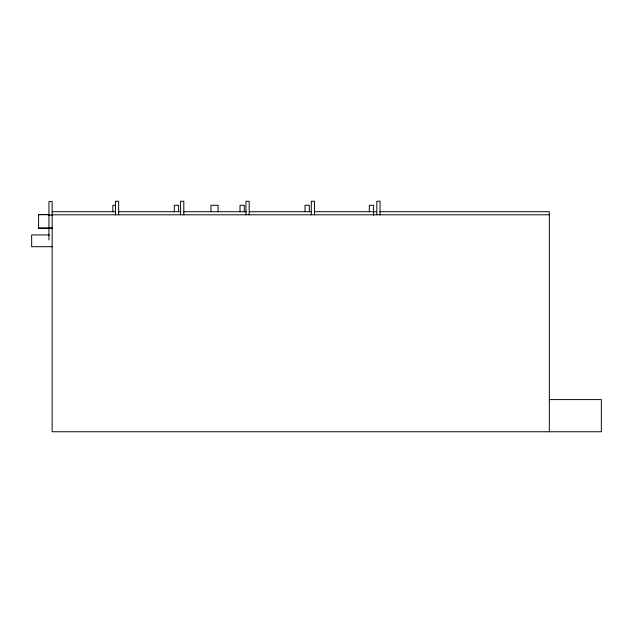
<?xml version="1.0" encoding="UTF-8"?>
<svg xmlns="http://www.w3.org/2000/svg" width="633" height="633" viewBox="0 0 633 633"><rect width="100%" height="100%" fill="white"/><g stroke="black" fill="none" stroke-linecap="round" stroke-linejoin="round"><path stroke-width="0.95" d="M115.372 205.29L112.872 205.29L112.872 211.723M52.151 211.723L115.372 211.723M118.221 211.723L180.342 211.723M183.301 211.723L246.411 211.723M249.37 211.723L311.491 211.723M314.451 211.723L376.572 211.723M379.539 211.723L549.341 211.723L549.341 431.746M49.461 214.532L38.581 214.532L38.581 228.244L52.428 228.244M38.581 214.706L49.461 214.706M52.151 214.793L549.341 214.793M48.939 215.093L52.151 215.093M38.581 228.07L52.428 228.07M49.453 234.93L31.65 234.93L31.65 246.712L52.42 246.712M549.341 399.597L601.35 399.597L601.35 431.746L52.151 431.746L52.151 201.555L48.939 201.555L48.939 239.962M380.045 214.793L380.045 201.254L376.825 201.254L376.825 214.793M373.612 215.291L373.612 205.29L369.324 205.29L369.324 211.723M314.498 214.793L314.498 201.254L311.286 201.254L311.286 214.793M309.323 211.723L309.323 205.29L305.035 205.29L305.035 211.723M249.173 214.793L249.173 201.254L245.96 201.254L245.96 214.793M244.314 211.723L244.314 205.29L240.026 205.29L240.026 211.723M218.1 211.723L218.1 205.29L210.955 205.29L210.955 211.723M183.807 214.793L183.807 201.254L180.595 201.254L180.595 214.793M178.593 211.723L178.593 205.29L174.304 205.29L174.304 211.723M118.656 214.793L118.656 201.254L115.443 201.254L115.443 214.793"/></g></svg>
